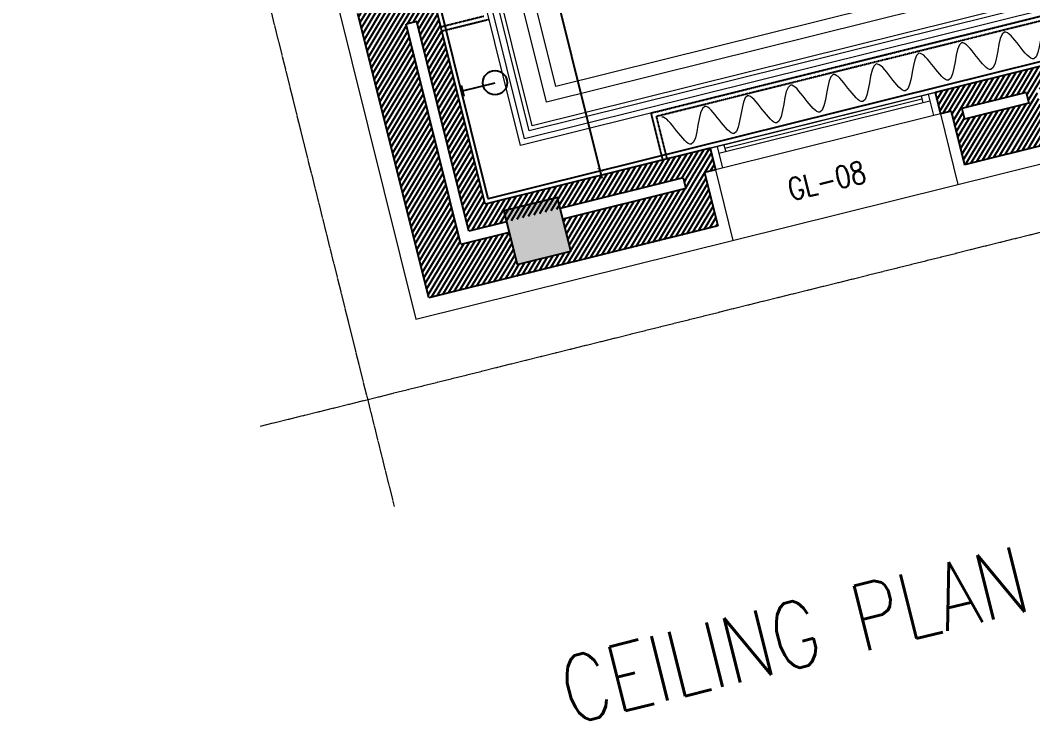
# Model space of a CAD drawing. Header units: inches. Extents: x 122939 to 389145, y 29603 to 574065.
# Drawn here: x 351356 to 355941, y 493497 to 496667 of the extents above; entities that cross this region are included whole.
import ezdxf
from ezdxf.enums import TextEntityAlignment as Align

# ---------------------------------------------------------------- set-up
doc = ezdxf.new("R2010")
doc.units = ezdxf.units.IN
doc.header["$MEASUREMENT"] = 0
doc.set_wipeout_variables(frame=1)
doc.linetypes.add('HIDDEN', pattern=[0.375, 0.25, -0.125])
doc.linetypes.add('PHANTOM-Z', pattern=[69.2, 60, -1.4, 2.5, -1.4, 2.5, -1.4])
for name, color, linetype, lineweight in [('a-cut', 30, 'PHANTOM-Z', 18), ('A-Dim-ID', 9, 'Continuous', 20), ('A-GLAZ', 134, 'Continuous', 18), ('A-GLAZ-IDEN', 3, 'Continuous', 18), ('A-WALL-TILE', 8, 'Continuous', 9), ('GRC', 41, 'Continuous', 0), ('ID-NOTES', 3, 'Continuous', 0), ('XREF-V2-FF_COLS$0$A-COLS-PATT', 253, 'Continuous', 20)]:
    doc.layers.add(name, color=color, linetype=linetype, lineweight=lineweight)
for name, color, linetype in [('A-Plaster', 2, 'Continuous'), ('A-WALL', 7, 'Continuous'), ('column', 3, 'Continuous'), ('CQ Wall hatch_CHB', 8, 'Continuous'), ('DETAIL', 1, 'Continuous'), ('Layer7', 8, 'Continuous'), ('LIGHT', 130, 'Continuous')]:
    doc.layers.add(name, color=color, linetype=linetype)
doc.styles.add('ID-ROMANS', font='romans.shx', dxfattribs={"width": 0.8})
doc.styles.add('ST9', font='romans.shx', dxfattribs={"width": 0.8})
doc.styles.add('TXT2', font='romans.shx', dxfattribs={"width": 0.9})
doc.dimstyles.new('DIM-20', dxfattribs={"dimscale": 1000, "dimtxt": 0.044, "dimasz": 0.035, "dimexe": 0.022, "dimexo": 0.022, "dimgap": 0.022, "dimtad": 1, "dimdec": 0, "dimzin": 0, "dimdsep": 46, "dimtxsty": 'ST9', "dimblk1": 'ARCHTICK', "dimblk2": 'ARCHTICK', "dimsah": 1, "dimcen": 0.088, "dimdle": 0.04, "dimclrd": 256, "dimclre": 256, "dimclrt": 3, "dimadec": 0, "dimazin": 0, "dimtfac": 1, "dimtdec": 0, "dimtix": 1, "dimtofl": 0, "dimtmove": 1, "dimatfit": 3, "dimldrblk": 'CLOSED', "dimfxl": 1, "dimtolj": 1, "dimtzin": 0, "dimarcsym": 0})
pattern_1 = [(238.971423, (340850.444, 394099.291), (16.0670684, -9.6649787), [])]

# ---------------------------------------------------------------- blocks, each defined once
blk = doc.blocks.new('_ARCHTICK')
at = {"color": 0, "linetype": 'ByBlock', "const_width": 0.15}
blk.add_lwpolyline([(-0.5, -0.5), (0.5, 0.5)], dxfattribs=at)
blk = doc.blocks.new('*D112')
at = {"layer": 'A-Dim-ID', "lineweight": -2, "transparency": 16777216}
blk.add_line((353991.3, 495949.2), (352828.7, 500622.1), dxfattribs=at)
at = {"layer": 'Defpoints', "color": 0, "transparency": 16777216}
for p in [(352838.4, 500583.3, 0), (352838.4, 500583.3), (353981.7, 495988, 0)]:
    blk.add_point(p, dxfattribs=at)
at = {"layer": 'A-Dim-ID', "lineweight": -2, "transparency": 16777216, "xscale": 20, "yscale": 20, "zscale": 20}
for p, rotation in [((352838.4, 500583.3), 103.9714232829857), ((353981.7, 495988), 283.9714232829857)]:
    blk.add_blockref('_ARCHTICK', p, dxfattribs=dict(at, rotation=rotation))
at = {"layer": 'A-Dim-ID', "color": 3, "transparency": 16777216, "insert": (353369.3, 498275.5), "char_height": 40, "attachment_point": 5, "rotation": 103.9714, "style": 'ST9'}
blk.add_mtext('\\A1;4735', dxfattribs=at)
blk = doc.blocks.new('_CLOSED')
at = {"color": 0, "linetype": 'ByBlock'}
for p, q in [((-1, 0.17), (0, 0)), ((-1, 0.17), (-1, -0.17)), ((0, 0), (-1, -0.17)), ((0, 0), (-1, 0))]:
    blk.add_line(p, q, dxfattribs=at)
blk = doc.blocks.new('walllight')
at = {"layer": 'LIGHT'}
for p, q in [((0, 0), (0, 303.6)), ((-51.2, 0), (51.2, 0))]:
    blk.add_line(p, q, dxfattribs=at)
blk.add_circle((0, 303.6), 109.6, dxfattribs=at)
blk = doc.blocks.new('TAG-WIN')
at = {"color": 1}
blk.add_wipeout([(-3.341, 0), (3.341, 0), (4.504, 2.013), (3.341, 4), (-3.341, 4), (-4.496, 2)], dxfattribs=at)
at = {"color": 2, "style": 'TXT2', "width": 0.8}
blk.add_attdef('AW01', text='', height=2, dxfattribs=at).set_placement((0, 2), align=Align.MIDDLE)

msp = doc.modelspace()

# ---------------------------------------------------------------- hatches: boundary and pattern name
at = {"layer": 'CQ Wall hatch_CHB'}
h = msp.add_hatch(dxfattribs=at)
h.set_pattern_fill('ANSI31,_O', color=8, scale=150, angle=180)
h.set_pattern_definition(pattern_1)
h.paths.add_polyline_path([(353212.97, 496830.014), (353115.929, 496805.871), (353388.197, 495711.572), (353970.439, 495856.438), (353970.443, 495856.422), (354503.913, 495989.173), (354479.768, 496086.214), (353461.098, 495832.743)])
h.paths.add_polyline_path([(352838.731, 498334.157), (352741.689, 498310.013), (352862.412, 497824.806), (352959.453, 497848.949)])
h.paths.add_polyline_path([(352488.172, 499328.948), (352585.213, 499353.092), (352341.93, 500330.893), (352244.889, 500306.749)])
h = msp.add_hatch(dxfattribs=at)
h.set_pattern_fill('ANSI31,_O', color=8, scale=150, angle=180)
h.set_pattern_definition(pattern_1)
h.paths.add_polyline_path([(353079.48, 496745.278), (352885.397, 496696.99), (353205.959, 495408.592), (354515.757, 495734.477), (354455.391, 495977.101), (354358.35, 495952.956), (354370.688, 495904.481), (353812.43, 495765.586), (353848.575, 495620.311), (353436.412, 495517.759), (353605.972, 495559.95), (353569.827, 495705.221), (353351.752, 495650.964), (353103.632, 496648.238), (353151.894, 496660.246), (353127.75, 496757.287)])
h.paths.add_polyline_path([(352233.496, 499317.109), (352475.868, 499377.411), (352451.722, 499474.452), (352403.201, 499462.38), (352196.368, 500294.677), (352002.355, 500246.108)])
h.paths.add_polyline_path([(352705.24, 498249.42), (352511.157, 498201.133), (352607.736, 497812.967), (352850.096, 497873.266), (352825.953, 497970.308), (352777.691, 497958.3), (352729.403, 498152.383), (352777.663, 498164.39), (352753.521, 498261.432)])
h = msp.add_hatch(dxfattribs=at)
h.set_pattern_fill('ANSI31,_O', color=8, scale=150, angle=180)
h.set_pattern_definition(pattern_1)
h.paths.add_polyline_path([(356019.898, 496108.717), (355959.536, 496351.329), (356008.057, 496363.401), (355983.913, 496460.443), (355935.395, 496448.363), (355498.705, 496339.724), (355522.849, 496242.682), (355911.279, 496339.314), (355923.351, 496290.793), (355631.965, 496218.296), (355619.891, 496266.826), (355571.37, 496254.754), (355583.444, 496206.223), (355631.733, 496012.14)])
at = {"layer": 'XREF-V2-FF_COLS$0$A-COLS-PATT'}
msp.add_hatch(color=256, dxfattribs=at).paths.add_polyline_path([(353606.228, 495560.038), (353848.832, 495620.397), (353788.473, 495863.001), (353545.869, 495802.642)])

# ---------------------------------------------------------------- linework, layer by layer
at = {"layer": 'a-cut'}
msp.add_line((351355.637, 501270.601, 0), (353049.396, 494462.843, 0), dxfattribs=at)
at = {"layer": 'A-GLAZ'}
for p, q in [((355498.706, 496339.72, 0), (354479.768, 496086.214, 0)), ((355439.553, 496308.257, 0), (354546.769, 496086.138, 0)), ((355435.629, 496324.026, 0), (355443.476, 496292.488, 0)), ((355467.168, 496331.873, 0), (355491.312, 496234.832, 0)), ((355475.015, 496300.335, 0), (354519.154, 496062.522, 0)), ((355522.85, 496242.678, 0), (354503.912, 495989.172, 0)), ((354511.307, 496094.061, 0), (354535.451, 495997.019, 0)), ((354542.845, 496101.908, 0), (354550.692, 496070.369, 0))]:
    msp.add_line(p, q, dxfattribs=at)
at = {"layer": 'A-WALL'}
for p, q in [((353460.831, 495832.704, 0), (353212.72, 496829.952, 0)), ((353205.689, 495408.555, 0), (352885.144, 496696.928, 0)), ((353351.484, 495650.926, 0), (353103.371, 496648.173, 0)), ((353151.894, 496660.246, 0), (353103.373, 496648.174, 0)), ((353387.933, 495711.519, 0), (353151.892, 496660.245, 0)), ((355983.913, 496460.443, 0), (355498.705, 496339.724, 0)), ((355498.705, 496339.724, 0), (355522.849, 496242.682, 0)), ((355911.016, 496339.257, 0), (355619.891, 496266.826, 0)), ((355911.016, 496339.257, 0), (355923.088, 496290.737, 0)), ((355619.891, 496266.826, 0), (355631.963, 496218.305, 0)), ((355923.088, 496290.737, 0), (355631.963, 496218.305, 0)), ((355571.37, 496254.754, 0), (355522.849, 496242.682, 0)), ((355571.37, 496254.754, 0), (355631.729, 496012.15, 0)), ((354479.769, 496086.214, 0), (353460.831, 495832.704, 0)), ((354479.769, 496086.214, 0), (354503.912, 495989.172, 0)), ((356019.896, 496108.725, 0), (355631.729, 496012.15, 0)), ((354503.912, 495989.172, 0), (354455.391, 495977.101, 0)), ((354358.35, 495952.956, -0.002), (353800.355, 495814.12, -0.027)), ((354358.35, 495952.957, 0), (354370.422, 495904.436, 0)), ((354455.391, 495977.101, 0), (354515.751, 495734.497, 0)), ((354370.423, 495904.435, -0.002), (353812.427, 495765.6, -0.027)), ((354515.751, 495734.497, 0), (353205.689, 495408.555, 0)), ((353387.924, 495711.522, -0.018), (353387.933, 495711.519, 0)), ((353557.748, 495753.774, 0), (353387.933, 495711.52, -0.004)), ((353569.821, 495705.254, 0), (353351.484, 495650.926, 0))]:
    msp.add_line(p, q, dxfattribs=at)
at = {"layer": 'A-WALL-TILE'}
for p, q in [((351943.731, 500149.42, 0), (353147.37, 495311.607, 0)), ((355522.849, 496242.682, 0), (355602.524, 495922.445, 0)), ((353147.37, 495311.607, 0), (356087.732, 496043.164, 0)), ((354503.912, 495989.172, 0), (354583.587, 495668.935, 0))]:
    msp.add_line(p, q, dxfattribs=at)
at = {"layer": 'column', "elevation": 0}
msp.add_lwpolyline([(353606.228, 495560.038), (353848.832, 495620.397), (353788.473, 495863.001), (353545.869, 495802.642)], close=True, dxfattribs=at)
at = {"layer": 'DETAIL', "color": 8, "lineweight": 0, "ltscale": 500}
for points in [[(356976.428, 496902.34, 0), (356945.148, 496891.416, 0), (356952.1, 496588.793, 0), (356747.119, 496999.908, 0), (356758.724, 496539.08, 0), (356553.035, 496951.622, 0), (356564.641, 496490.792, 0), (356358.952, 496903.335, 0), (356370.558, 496442.504, 0), (356164.869, 496855.047, 0), (356176.474, 496394.216, 0), (355970.786, 496806.76, 0), (355982.391, 496345.929, 0), (355776.702, 496758.472, 0), (355788.298, 496298.044, 0), (355651.541, 496571.95, 0), (355619.09, 496564.683, 0)], [(355619.09, 496564.683, 0), (355587.809, 496553.759, 0), (355594.761, 496251.136, 0), (355389.781, 496662.251, 0), (355401.386, 496201.423, 0), (355195.697, 496613.965, 0), (355207.303, 496153.134, 0), (355001.614, 496565.678, 0), (355013.219, 496104.847, 0), (354807.531, 496517.39, 0), (354819.136, 496056.559, 0), (354613.447, 496469.103, 0), (354625.053, 496008.272, 0), (354419.364, 496420.815, 0), (354430.959, 495960.387, 0), (354294.203, 496234.293, 0), (354261.752, 496227.025, 0)]]:
    msp.add_open_spline(points, degree=3, knots=[1114.48912686, 1114.48912686, 1114.48912686, 1114.48912686, 1292.90734598, 1473.18490975, 1653.46247353, 1833.7400373, 2014.01760107, 2194.29516485, 2374.57272862, 2554.85029239, 2735.12785617, 2915.40541994, 3095.68298371, 3275.96054749, 3456.23811126, 3636.04309113, 3636.04309113, 3636.04309113, 3636.04309113], dxfattribs=at)
at = {"layer": 'GRC'}
for p, q in [((352536.429, 499547.051, 0), (353260.743, 496635.803, 0)), ((354212.898, 496246.524, 0), (359686.045, 497608.234, 0)), ((354237.135, 496231.944, 0), (359671.466, 497583.997, 0)), ((354285.422, 496037.861, 0), (359719.753, 497389.913, 0)), ((353454.826, 496684.091, 0), (353260.743, 496635.803, 0)), ((353479.063, 496669.511, 0), (353265.571, 496616.395, 0)), ((354266.014, 496033.032, 0), (354212.898, 496246.524, 0)), ((354285.422, 496037.861, 0), (354237.135, 496231.944, 0))]:
    msp.add_line(p, q, dxfattribs=at)
at = {"layer": 'GRC', "elevation": 0}
for points in [[(352600.193, 500306.619), (359208.212, 501950.683), (360247.381, 497773.929), (353639.362, 496129.865)], [(352635.609, 500285.315), (359186.908, 501915.267), (360211.965, 497795.233), (353660.666, 496165.281)], [(352658.863, 500271.327), (359172.919, 501892.013), (360188.711, 497809.221), (353674.654, 496188.535)], [(352765.462, 500207.203), (359108.795, 501785.413), (360082.111, 497873.345), (353738.778, 496295.135)], [(352836.908, 500164.225), (359065.818, 501713.968), (360010.666, 497916.323), (353781.756, 496366.581)]]:
    msp.add_lwpolyline(points, close=True, dxfattribs=at)
at = {"layer": 'Layer7', "linetype": 'HIDDEN', "ltscale": 10}
for p, q in [((354213.16, 496246.589, 0), (359686.308, 497608.299, 0)), ((354237.397, 496232.01, 0), (359671.728, 497584.062, 0)), ((353455.089, 496684.156, 0), (353261.005, 496635.868, 0)), ((353479.326, 496669.576, 0), (353265.834, 496616.46, 0)), ((354266.277, 496033.098, 0), (354213.16, 496246.589, 0)), ((354285.685, 496037.926, 0), (354237.397, 496232.01, 0))]:
    msp.add_line(p, q, dxfattribs=at)

# ---------------------------------------------------------------- block references
at = {"xscale": 0.5, "yscale": 0.5, "zscale": 0.5, "rotation": 283.971423282961}
msp.add_blockref('walllight', (353358.62, 496347.068, 0), dxfattribs=at)

# ---------------------------------------------------------------- texts
at = {"layer": 'ID-NOTES', "insert": (353775.312, 493765.876, 0), "char_height": 300, "width": 6757.12122, "attachment_point": 1, "rotation": 13.971423, "style": 'ID-ROMANS'}
msp.add_mtext('CEILING PLAN', dxfattribs=at)

# ---------------------------------------------------------------- dimensions: what is measured, and where the dimension line sits
at = {"layer": 'A-Dim-ID'}
dim = msp.add_linear_dim(base=(352838.381, 500583.254, 0), p1=(353981.66, 495988.048), p2=(352838.381, 500583.254), angle=103.971423, dimstyle='DIM-20', override={"dimtxt": 0.04, "dimasz": 0.02}, dxfattribs=at)
dim.commit()
dim.dimension.update_dxf_attribs({"geometry": '*D112', "text_midpoint": (353369.263, 498275.51, 0)})

# ---------------------------------------------------------------- next in the draw order: block references
at = {"layer": 'A-GLAZ-IDEN', "xscale": 49.99999999999999, "yscale": 49.99999999999999, "zscale": 49.99999999999999, "rotation": 13.9714232829857}
msp.add_blockref('TAG-WIN', (355032.495, 495842.567, 0), dxfattribs=at).add_auto_attribs({'AW01': 'GL-08'})

# ---------------------------------------------------------------- next in the draw order: linework, layer by layer
at = {"layer": 'a-cut'}
msp.add_line((352443.469, 494827.332, 0), (361837.098, 497164.451, 0), dxfattribs=at)
at = {"layer": 'A-Plaster', "elevation": 0}
msp.add_lwpolyline([(355979.085, 496479.851), (353475.381, 495856.934), (352371.755, 500296.466)], dxfattribs=at)
at = {"layer": 'GRC', "elevation": 0}
msp.add_lwpolyline([(352569.574, 500325.037), (359226.63, 501981.301), (360277.999, 497755.511), (353620.944, 496099.247)], close=True, dxfattribs=at)

doc.saveas('drawing.dxf')
